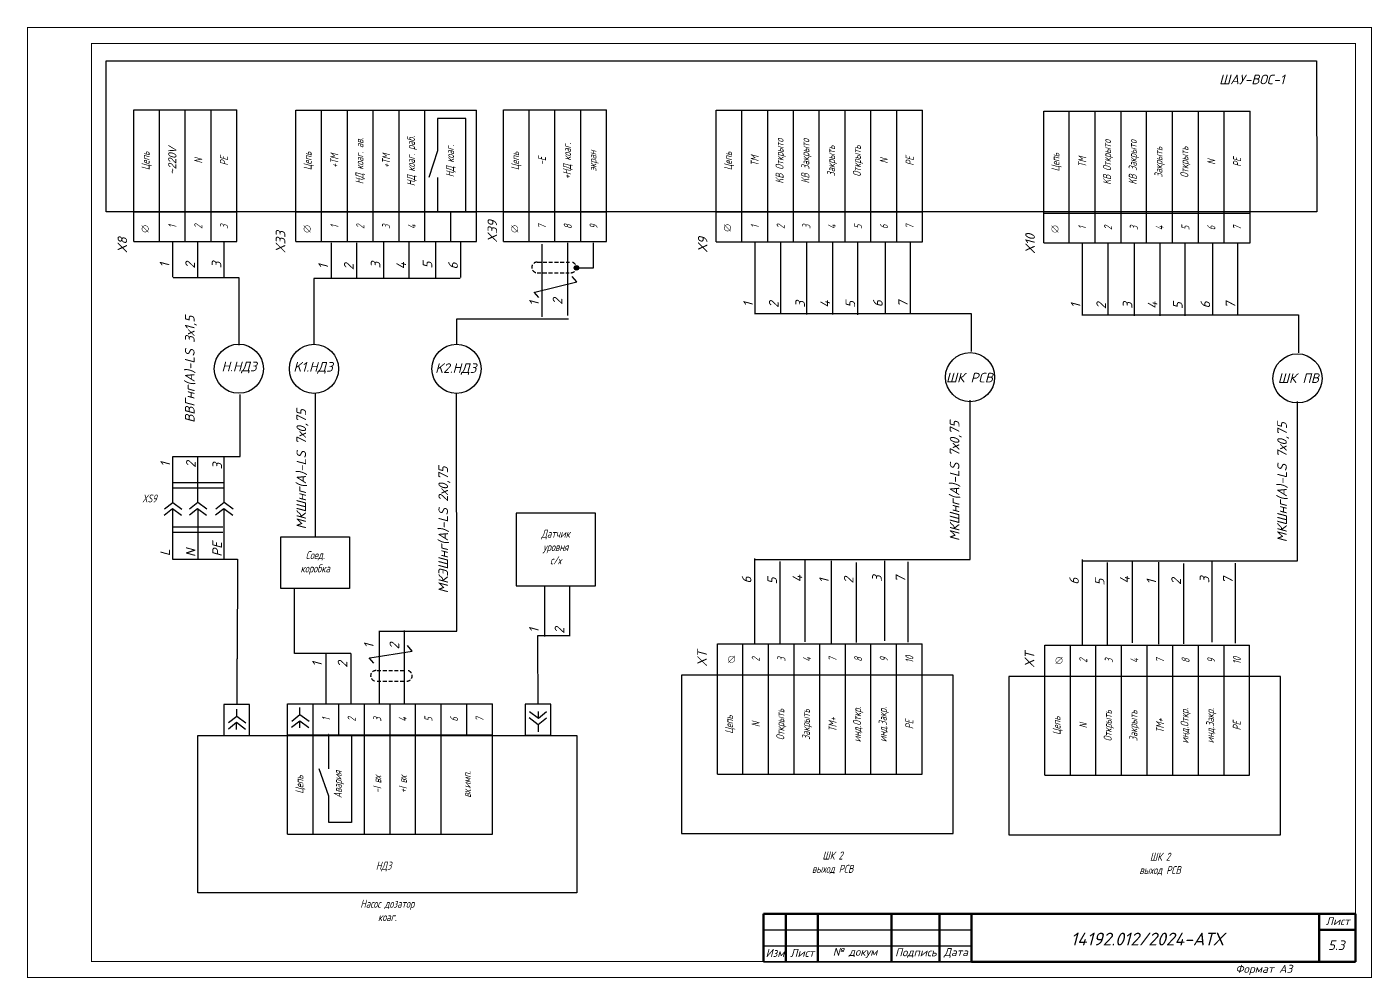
# Model space of a CAD drawing. Header units: millimetres. Extents: x 1510 to 10524, y 7125 to 13164.
# Drawn here: x 4318.6 to 4738.9, y 9589.6 to 9886.9 of the extents above; entities that cross this region are included whole.
import ezdxf
from ezdxf.enums import TextEntityAlignment as Align

# ---------------------------------------------------------------- set-up
doc = ezdxf.new("R2010")
doc.units = ezdxf.units.MM
doc.header["$LTSCALE"] = 4
doc.set_wipeout_variables(frame=1)
for name, pattern in [('ACAD_ISO02W100', [15, 12, -3]), ('DASHED', [0.75, 0.5, -0.25]), ('SolidLine', [0])]:
    doc.linetypes.add(name, pattern=pattern)
for name, color, linetype in [('G', 5, 'Continuous'), ('SYMS', 7, 'Continuous'), ('Вспомогательная', 1, 'Continuous'), ('Текст', 2, 'Continuous')]:
    doc.layers.add(name, color=color, linetype=linetype)
doc.layers.add('SHTAMP', color=7, linetype='SolidLine', lineweight=25)
doc.layers.add('Основеая', color=5, linetype='Continuous', lineweight=60)
doc.styles.add('ISOCPEUR', font='isocpeui.ttf')
doc.styles.add('Simplex00.10.00', font='simplex.shx')
doc.styles.add('Simplex25.085.15', font='', dxfattribs={"width": 0.85, "oblique": 15, "height": 2.5})
doc.styles.add('ГОСТ', font='isocpeur.ttf', dxfattribs={"oblique": 15})
doc.styles.get('Simplex25.085.15').set_extended_font_data('GOST type A')

# ---------------------------------------------------------------- blocks, each defined once
blk = doc.blocks.new('Формат А3')
at = {"color": 0, "linetype": 'Continuous', "const_width": 0.3}
for points in [[(-420, 297), (0, 297), (0, 0), (-420, 0)], [(-400, 5), (-400, 292), (-5, 292), (-5, 5)]]:
    blk.add_lwpolyline(points, close=True, dxfattribs=at)
at = {"color": 0, "linetype": 'Continuous', "style": 'Simplex00.10.00', "oblique": 15}
blk.add_text('Формат А3', height=2.5, dxfattribs=at).set_placement((-33.67, 2.75), align=Align.MIDDLE_CENTER)
blk = doc.blocks.new('*T247')
at = {"color": 0, "linetype": 'ByBlock', "lineweight": -2, "transparency": 16777216}
for p, q in [((0, 0), (0, 41.14)), ((0, 41.14), (32.16, 41.14)), ((8, 0), (8, 41.14)), ((16.08, 0), (16.08, 41.14)), ((24.16, 0), (24.16, 41.14)), ((32.16, 0), (32.16, 41.14)), ((0, 9.29), (32.16, 9.29))]:
    blk.add_line(p, q, dxfattribs=at)
at = {"color": 0, "lineweight": -2, "transparency": 16777216}
blk.add_line((0, 0), (32.16, 0), dxfattribs=at)
at = {"color": 0, "linetype": 'Continuous', "lineweight": -2, "transparency": 16777216, "char_height": 2.5, "attachment_point": 5, "rotation": 90, "style": 'Simplex25.085.15'}
for s, insert, width in [('{\\fArial|b0|i0|c0|p34;~220V}', (12.04, 25.21), 28.8496), ('Цепь', (4, 25.21), 28.8496), ('N', (20.12, 25.21), 28.8496), ('РЕ', (28.16, 25.21), 28.8496), ('1', (12.04, 4.64), 6.286), ('2', (20.12, 4.64), 6.286), ('3', (28.16, 4.64), 6.286)]:
    blk.add_mtext(s, dxfattribs=dict(at, insert=insert, width=width))
blk = doc.blocks.new('Клеммное соединение')
at = {"linetype": 'Continuous'}
blk.add_wipeout([(0, -1), (-0.44, -0.9), (-0.6, -0.8), (-0.71, -0.7), (-0.8, -0.6), (-0.87, -0.5), (-0.92, -0.4), (-0.95, -0.3), (-0.98, -0.2), (-0.99, -0.1), (-0.99, 0), (-0.99, 0.1), (-0.98, 0.2), (-0.95, 0.3), (-0.92, 0.4), (-0.87, 0.5), (-0.8, 0.6), (-0.71, 0.7), (-0.6, 0.8), (-0.44, 0.9), (0, 1), (0.44, 0.9), (0.6, 0.8), (0.71, 0.7), (0.8, 0.6), (0.87, 0.5), (0.92, 0.4), (0.95, 0.3), (0.98, 0.2), (0.99, 0.1), (1, 0), (0.99, -0.1), (0.98, -0.2), (0.95, -0.3), (0.92, -0.4), (0.87, -0.5), (0.8, -0.6), (0.71, -0.7), (0.6, -0.8), (0.44, -0.9)], dxfattribs=at)
at = {"color": 0, "linetype": 'Continuous', "lineweight": -2, "const_width": 0.15}
blk.add_lwpolyline([(-1.06, -1.06), (1.06, 1.06)], dxfattribs=at)
blk.add_lwpolyline([(-1, 0, 1), (1, 0, 1)], format="xyb", close=True, dxfattribs=at)
blk = doc.blocks.new('*T248')
at = {"color": 0, "linetype": 'ByBlock', "lineweight": -2, "transparency": 16777216}
for p, q in [((0, 0), (0, 40.67)), ((0, 40.67), (64, 40.67)), ((8, 0), (8, 40.67)), ((16, 31), (16, 40.67)), ((24, 0), (24, 40.67)), ((32, 0), (32, 40.67)), ((40, 0), (40, 40.67)), ((48, 0), (48, 40.67)), ((56, 31), (56, 40.67)), ((64, 0), (64, 40.67)), ((0, 31), (64, 31)), ((8, 0), (64, 0))]:
    blk.add_line(p, q, dxfattribs=at)
at = {"color": 0, "lineweight": -2, "transparency": 16777216}
blk.add_line((0, 0), (8, 0), dxfattribs=at)
at = {"color": 0, "linetype": 'Continuous', "lineweight": -2, "transparency": 16777216, "char_height": 2.5, "attachment_point": 5, "rotation": 90, "style": 'Simplex25.085.15'}
for s, insert, width in [('1', (12, 35.83), 6.6745), ('2', (20, 35.83), 6.6745), ('3', (28, 35.83), 6.6745), ('4', (36, 35.83), 6.6745), ('5', (44, 35.83), 6.6745), ('6', (52, 35.83), 6.6745), ('7', (60, 35.83), 6.6745), ('Цепь', (4, 15.5), 27.9958), ('Авария', (16, 15.5), 27.9958), ('-I вх', (28, 15.5), 27.9958), ('+I вх', (36, 15.5), 27.9958), ('вх.имп.', (56, 15.5), 27.9958)]:
    blk.add_mtext(s, dxfattribs=dict(at, insert=insert, width=width))
blk = doc.blocks.new('*T249')
at = {"color": 0, "linetype": 'ByBlock', "lineweight": -2, "transparency": 16777216}
for p, q in [((0, 0), (0, 41.14)), ((0, 41.14), (56.48, 41.14)), ((8, 0), (8, 41.14)), ((16.08, 0), (16.08, 41.14)), ((24.16, 0), (24.16, 41.14)), ((32.24, 0), (32.24, 41.14)), ((40.32, 0), (40.32, 41.14)), ((56.48, 0), (56.48, 41.14)), ((0, 9.29), (56.48, 9.29)), ((48.4, 0), (48.4, 9.29))]:
    blk.add_line(p, q, dxfattribs=at)
at = {"color": 0, "lineweight": -2, "transparency": 16777216}
blk.add_line((0, 0), (56.48, 0), dxfattribs=at)
at = {"color": 0, "linetype": 'Continuous', "lineweight": -2, "transparency": 16777216, "char_height": 2.5, "attachment_point": 5, "rotation": 90, "style": 'Simplex25.085.15'}
for s, insert, width in [('НД коаг. ав.', (20.12, 25.21), 28.8496), ('НД коаг. раб.', (36.28, 25.21), 28.8496), ('НД коаг.', (48.4, 25.21), 28.8496), ('Цепь', (4, 25.21), 28.8496), ('+ТМ', (12.04, 25.21), 28.8496), ('+ТМ', (28.2, 25.21), 28.8496), ('1', (12.04, 4.64), 6.286), ('2', (20.12, 4.64), 6.286), ('3', (28.2, 4.64), 6.286), ('4', (36.28, 4.64), 6.286)]:
    blk.add_mtext(s, dxfattribs=dict(at, insert=insert, width=width))
blk = doc.blocks.new('*T255')
at = {"color": 0, "linetype": 'ByBlock', "lineweight": -2, "transparency": 16777216}
for p, q in [((0, 0), (0, 41.14)), ((0, 41.14), (32.16, 41.14)), ((8, 0), (8, 41.14)), ((16.08, 0), (16.08, 41.14)), ((24.16, 0), (24.16, 41.14)), ((32.16, 0), (32.16, 41.14)), ((0, 9.29), (32.16, 9.29))]:
    blk.add_line(p, q, dxfattribs=at)
at = {"color": 0, "lineweight": -2, "transparency": 16777216}
blk.add_line((0, 0), (32.16, 0), dxfattribs=at)
at = {"color": 0, "linetype": 'Continuous', "lineweight": -2, "transparency": 16777216, "char_height": 2.5, "attachment_point": 5, "rotation": 90, "style": 'Simplex25.085.15'}
for s, insert, width in [('+НД коаг.', (20.12, 25.21), 28.8496), ('Цепь', (4, 25.21), 28.8496), ('-E', (12.04, 25.21), 28.8496), ('экран', (28.16, 25.21), 28.8496), ('7', (12.04, 4.64), 6.286), ('8', (20.12, 4.64), 6.286), ('9', (28.16, 4.64), 6.286)]:
    blk.add_mtext(s, dxfattribs=dict(at, insert=insert, width=width))
blk = doc.blocks.new('WDDOT')
for radius in [0.72, 0.449, 0.223]:
    blk.add_circle((0, 0), radius)
blk = doc.blocks.new('*T256')
at = {"color": 0, "linetype": 'ByBlock', "lineweight": -2, "transparency": 16777216}
for p, q in [((0, 0), (0, 41.14)), ((0, 41.14), (64.48, 41.14)), ((8, 0), (8, 41.14)), ((16.08, 0), (16.08, 41.14)), ((24.16, 0), (24.16, 41.14)), ((32.16, 0), (32.16, 41.14)), ((40.24, 0), (40.24, 41.14)), ((48.32, 0), (48.32, 41.14)), ((56.4, 0), (56.4, 41.14)), ((64.48, 0), (64.48, 41.14)), ((0, 9.29), (64.48, 9.29))]:
    blk.add_line(p, q, dxfattribs=at)
at = {"color": 0, "lineweight": -2, "transparency": 16777216}
blk.add_line((0, 0), (64.48, 0), dxfattribs=at)
at = {"color": 0, "linetype": 'Continuous', "lineweight": -2, "transparency": 16777216, "char_height": 2.5, "attachment_point": 5, "rotation": 90, "style": 'Simplex25.085.15'}
for s, insert, width in [('KB Открытo', (20.12, 25.21), 28.8496), ('KB Закрытo', (28.16, 25.21), 28.8496), ('Закрыть', (36.2, 25.21), 28.8496), ('Открыть', (44.28, 25.21), 28.8496), ('Цепь', (4, 25.21), 28.8496), ('TM', (12.04, 25.21), 28.8496), ('N', (52.36, 25.21), 28.8496), ('PE', (60.44, 25.21), 28.8496), ('1', (12.04, 4.64), 6.286), ('2', (20.12, 4.64), 6.286), ('3', (28.16, 4.64), 6.286), ('4', (36.2, 4.64), 6.286), ('5', (44.28, 4.64), 6.286), ('6', (52.36, 4.64), 6.286), ('7', (60.44, 4.64), 6.286)]:
    blk.add_mtext(s, dxfattribs=dict(at, insert=insert, width=width))
blk = doc.blocks.new('*T253')
at = {"color": 0, "linetype": 'ByBlock', "lineweight": -2, "transparency": 16777216}
for p, q in [((0, 0), (0, 40.67)), ((0, 40.67), (64, 40.67)), ((8, 0), (8, 40.67)), ((16, 0), (16, 40.67)), ((24, 0), (24, 40.67)), ((32, 0), (32, 40.67)), ((40, 0), (40, 40.67)), ((48, 0), (48, 40.67)), ((56, 0), (56, 40.67)), ((64, 0), (64, 40.67)), ((0, 31), (64, 31)), ((8, 0), (64, 0))]:
    blk.add_line(p, q, dxfattribs=at)
at = {"color": 0, "lineweight": -2, "transparency": 16777216}
blk.add_line((0, 0), (8, 0), dxfattribs=at)
at = {"color": 0, "linetype": 'Continuous', "lineweight": -2, "transparency": 16777216, "char_height": 2.5, "attachment_point": 5, "rotation": 90, "style": 'Simplex25.085.15'}
for s, insert, width in [('2', (12, 35.83), 6.6745), ('3', (20, 35.83), 6.6745), ('4', (28, 35.83), 6.6745), ('7', (36, 35.83), 6.6745), ('8', (44, 35.83), 6.6745), ('9', (52, 35.83), 6.6745), ('10', (60, 35.83), 6.6745), ('Цепь', (4, 15.5), 27.9958), ('Открыть', (20, 15.5), 27.9958), ('Закрыть', (28, 15.5), 27.9958), ('ТМ+', (36, 15.5), 27.9958), ('инд.Откр.', (44, 15.5), 27.9958), ('инд.Закр.', (52, 15.5), 27.9958), ('PE', (60, 15.5), 27.9958), ('N', (12, 15.5), 27.9958)]:
    blk.add_mtext(s, dxfattribs=dict(at, insert=insert, width=width))
blk = doc.blocks.new('*T409')
at = {"color": 0, "linetype": 'ByBlock', "lineweight": -2, "transparency": 16777216}
for p, q in [((0, 0), (0, 41.14)), ((0, 41.14), (64.48, 41.14)), ((8, 0), (8, 41.14)), ((16.08, 0), (16.08, 41.14)), ((24.16, 0), (24.16, 41.14)), ((32.16, 0), (32.16, 41.14)), ((40.24, 0), (40.24, 41.14)), ((48.32, 0), (48.32, 41.14)), ((56.4, 0), (56.4, 41.14)), ((64.48, 0), (64.48, 41.14)), ((0, 9.29), (64.48, 9.29))]:
    blk.add_line(p, q, dxfattribs=at)
at = {"color": 0, "lineweight": -2, "transparency": 16777216}
blk.add_line((0, 0), (64.48, 0), dxfattribs=at)
at = {"color": 0, "linetype": 'Continuous', "lineweight": -2, "transparency": 16777216, "char_height": 2.5, "attachment_point": 5, "rotation": 90, "style": 'Simplex25.085.15'}
for s, insert, width in [('KB Открытo', (20.12, 25.21), 28.8496), ('KB Закрытo', (28.16, 25.21), 28.8496), ('Закрыть', (36.2, 25.21), 28.8496), ('Открыть', (44.28, 25.21), 28.8496), ('Цепь', (4, 25.21), 28.8496), ('TM', (12.04, 25.21), 28.8496), ('N', (52.36, 25.21), 28.8496), ('PE', (60.44, 25.21), 28.8496), ('1', (12.04, 4.64), 6.286), ('2', (20.12, 4.64), 6.286), ('3', (28.16, 4.64), 6.286), ('4', (36.2, 4.64), 6.286), ('5', (44.28, 4.64), 6.286), ('6', (52.36, 4.64), 6.286), ('7', (60.44, 4.64), 6.286)]:
    blk.add_mtext(s, dxfattribs=dict(at, insert=insert, width=width))
blk = doc.blocks.new('*T410')
at = {"color": 0, "linetype": 'ByBlock', "lineweight": -2, "transparency": 16777216}
for p, q in [((0, 0), (0, 40.67)), ((0, 40.67), (64, 40.67)), ((8, 0), (8, 40.67)), ((16, 0), (16, 40.67)), ((24, 0), (24, 40.67)), ((32, 0), (32, 40.67)), ((40, 0), (40, 40.67)), ((48, 0), (48, 40.67)), ((56, 0), (56, 40.67)), ((64, 0), (64, 40.67)), ((0, 31), (64, 31)), ((8, 0), (64, 0))]:
    blk.add_line(p, q, dxfattribs=at)
at = {"color": 0, "lineweight": -2, "transparency": 16777216}
blk.add_line((0, 0), (8, 0), dxfattribs=at)
at = {"color": 0, "linetype": 'Continuous', "lineweight": -2, "transparency": 16777216, "char_height": 2.5, "attachment_point": 5, "rotation": 90, "style": 'Simplex25.085.15'}
for s, insert, width in [('2', (12, 35.83), 6.6745), ('3', (20, 35.83), 6.6745), ('4', (28, 35.83), 6.6745), ('7', (36, 35.83), 6.6745), ('8', (44, 35.83), 6.6745), ('9', (52, 35.83), 6.6745), ('10', (60, 35.83), 6.6745), ('Цепь', (4, 15.5), 27.9958), ('Открыть', (20, 15.5), 27.9958), ('Закрыть', (28, 15.5), 27.9958), ('ТМ+', (36, 15.5), 27.9958), ('инд.Откр.', (44, 15.5), 27.9958), ('инд.Закр.', (52, 15.5), 27.9958), ('PE', (60, 15.5), 27.9958), ('N', (12, 15.5), 27.9958)]:
    blk.add_mtext(s, dxfattribs=dict(at, insert=insert, width=width))

msp = doc.modelspace()

# ---------------------------------------------------------------- linework, layer by layer
at = {"linetype": 'Continuous', "ltscale": 0.6}
for p, q in [((4455.78, 9858.28), (4446.94, 9858.28)), ((4446.94, 9858.28), (4446.94, 9848.11)), ((4455.78, 9829.34), (4455.78, 9858.28)), ((4446.94, 9848.11), (4444.15, 9839.84)), ((4446.94, 9839.84), (4446.94, 9829.23)), ((4364.15, 9738.33), (4364.15, 9752.56)), ((4372, 9738.37), (4372, 9752.64)), ((4380.2, 9738.37), (4380.2, 9752.56)), ((4379.96, 9742.69), (4364.28, 9742.69)), ((4379.97, 9744.37), (4364.3, 9744.37)), ((4361.53, 9734.31), (4364.08, 9736.33)), ((4361.6, 9736.26), (4364.15, 9738.28)), ((4364.08, 9736.33), (4366.93, 9734.24)), ((4364.15, 9738.28), (4367, 9736.18)), ((4369.37, 9734.35), (4371.92, 9736.37)), ((4369.45, 9736.3), (4372, 9738.32)), ((4371.92, 9736.37), (4374.77, 9734.27)), ((4372, 9738.32), (4374.85, 9736.22)), ((4377.58, 9734.35), (4380.13, 9736.37)), ((4377.65, 9736.3), (4380.2, 9738.32)), ((4380.13, 9736.37), (4382.98, 9734.27)), ((4380.2, 9738.32), (4383.05, 9736.22)), ((4379.83, 9730.53), (4364.16, 9730.53)), ((4379.82, 9728.85), (4364.15, 9728.85)), ((4381.62, 9669.47), (4384.17, 9671.49)), ((4384.17, 9671.53), (4384.17, 9673.68)), ((4384.17, 9671.49), (4387.02, 9669.39)), ((4401.35, 9669.95), (4403.9, 9671.98)), ((4403.9, 9672.02), (4403.9, 9674.17)), ((4403.9, 9671.98), (4406.75, 9669.88)), ((4478.44, 9670.75), (4475.59, 9672.85)), ((4478.4, 9672.97), (4478.4, 9670.82)), ((4480.99, 9672.77), (4478.44, 9670.75)), ((4381.55, 9667.52), (4384.1, 9669.54)), ((4384.1, 9669.54), (4386.95, 9667.44)), ((4384.14, 9667.32), (4384.14, 9669.46)), ((4401.28, 9668.01), (4403.83, 9670.03)), ((4403.83, 9670.03), (4406.68, 9667.93)), ((4403.87, 9667.81), (4403.87, 9669.95)), ((4478.36, 9668.8), (4475.51, 9670.9)), ((4480.91, 9670.82), (4478.36, 9668.8)), ((4478.36, 9668.75), (4478.36, 9666.61))]:
    msp.add_line(p, q, dxfattribs=at)
at = {"linetype": 'DASHED', "ltscale": 0.6}
for p, q in [((4478.02, 9810.07), (4488.08, 9810.07)), ((4478.07, 9813.36), (4488.14, 9813.36)), ((4428.04, 9685.71), (4436.74, 9685.71)), ((4428.04, 9682.4), (4436.87, 9682.4))]:
    msp.add_line(p, q, dxfattribs=at)
at = {"linetype": 'ACAD_ISO02W100'}
msp.add_line((4490.26, 9811.57), (4495.55, 9811.57), dxfattribs=at)
at = {"ltscale": 0.6}
for p, q in [((4477.27, 9804.02), (4490.44, 9807.2)), ((4490.42, 9807.2), (4488.96, 9808.92)), ((4478.6, 9802.29), (4477.14, 9804.02)), ((4439, 9691.78), (4437.54, 9693.5)), ((4427.04, 9688.01), (4425.58, 9689.73)), ((4425.71, 9689.73), (4439.03, 9691.79))]:
    msp.add_line(p, q, dxfattribs=at)
at = {"ltscale": 1.2}
for p, q in [((4478.18, 9694.2), (4478.22, 9675.2)), ((4412.96, 9665.73), (4412.86, 9665.73)), ((4412.96, 9654.96), (4412.96, 9665.73)), ((4420.05, 9665.53), (4420.05, 9638.23)), ((4412.96, 9646.44), (4409.88, 9654.96)), ((4412.96, 9638.23), (4412.96, 9646.44)), ((4420.05, 9638.23), (4412.96, 9638.23))]:
    msp.add_line(p, q, dxfattribs=at)
at = {"linetype": 'Continuous', "ltscale": 0.6}
msp.add_lwpolyline([(4471.45, 9712.21), (4496.29, 9712.21), (4496.29, 9734.86), (4471.45, 9734.86)], close=True, dxfattribs=at)
at = {"linetype": 'Continuous', "ltscale": 0.2}
for points in [[(4523.12, 9634.78), (4607.97, 9634.78), (4607.97, 9684.27), (4523.12, 9684.27)], [(4625.43, 9634.41), (4710.28, 9634.41), (4710.28, 9683.9), (4625.43, 9683.9)]]:
    msp.add_lwpolyline(points, close=True, dxfattribs=at)
at = {"ltscale": 1.2}
for points in [[(4380.13, 9665.38), (4388.14, 9665.38), (4388.14, 9675.12), (4380.13, 9675.12)], [(4474.28, 9665.51), (4482.29, 9665.51), (4482.29, 9675.25), (4474.28, 9675.25)], [(4372.03, 9665.43), (4490.46, 9665.43), (4490.46, 9616.24), (4372.03, 9616.24)]]:
    msp.add_lwpolyline(points, close=True, dxfattribs=at)
at = {"linetype": 'DASHED', "ltscale": 0.6}
for centre, start, end in [((4478, 9811.72), 87.3959, 270), ((4488.63, 9811.7), 267.3959, 90), ((4427.65, 9684.08), 87.3959, 270), ((4437.36, 9684.07), 267.3959, 90)]:
    msp.add_arc(centre, 1.64, start, end, dxfattribs=at)
at = {"layer": 'G', "color": 3, "ltscale": 0.2}
for p, q in [((4402.24, 9691.07), (4402.24, 9711.37)), ((4419.86, 9691.07), (4402.24, 9691.07))]:
    msp.add_line(p, q, dxfattribs=at)
msp.add_lwpolyline([(4397.96, 9727.56), (4419.42, 9727.56), (4419.42, 9711.37), (4397.96, 9711.37)], close=True, dxfattribs=at)
at = {"layer": 'SYMS', "linetype": 'Continuous', "ltscale": 0.2}
for p, q in [((4364.1, 9819.8), (4364.1, 9808.64)), ((4371.96, 9819.8), (4371.96, 9808.8)), ((4380.14, 9819.8), (4380.14, 9808.73)), ((4413.68, 9819.35), (4413.68, 9808.19)), ((4421.54, 9819.35), (4421.54, 9808.36)), ((4430.06, 9819.56), (4430.06, 9808.41)), ((4437.91, 9819.56), (4437.91, 9808.57)), ((4446.26, 9819.54), (4446.26, 9808.38)), ((4454.12, 9819.54), (4454.12, 9808.55)), ((4479.52, 9819), (4479.52, 9796.31)), ((4487.51, 9819.35), (4487.51, 9796.67)), ((4495.56, 9819.36), (4495.56, 9811.52)), ((4546.05, 9819.78), (4546.05, 9797.1)), ((4554.04, 9819.77), (4554.04, 9797.08)), ((4562.23, 9819.69), (4562.23, 9797.01)), ((4570.26, 9819.69), (4570.26, 9797.01)), ((4578.11, 9819.63), (4578.11, 9796.95)), ((4586.73, 9819.85), (4586.73, 9797.16)), ((4594.58, 9819.79), (4594.58, 9797.11)), ((4648.36, 9819.41), (4648.36, 9796.73)), ((4656.35, 9819.4), (4656.35, 9796.71)), ((4664.54, 9819.32), (4664.54, 9796.63)), ((4672.57, 9819.32), (4672.57, 9796.63)), ((4680.42, 9819.26), (4680.42, 9796.58)), ((4689.04, 9819.48), (4689.04, 9796.79)), ((4696.89, 9819.42), (4696.89, 9796.73)), ((4364.13, 9736.2), (4364.13, 9720.49)), ((4371.99, 9736.13), (4371.99, 9720.66)), ((4380.18, 9736.16), (4380.18, 9720.58)), ((4545.97, 9720.79), (4545.97, 9694.05)), ((4553.83, 9719.83), (4553.83, 9694.22)), ((4561.65, 9720.31), (4561.65, 9694.7)), ((4569.87, 9719.99), (4569.87, 9694.29)), ((4577.72, 9719.5), (4577.72, 9694.46)), ((4586.57, 9720.02), (4586.57, 9694.98)), ((4593.83, 9719.67), (4593.83, 9694.62)), ((4648.28, 9720.42), (4648.28, 9693.68)), ((4656.14, 9719.45), (4656.14, 9693.85)), ((4663.96, 9719.93), (4663.96, 9694.33)), ((4672.17, 9719.61), (4672.17, 9693.92)), ((4680.03, 9719.13), (4680.03, 9694.09)), ((4688.87, 9719.65), (4688.87, 9694.6)), ((4696.14, 9719.29), (4696.14, 9694.24)), ((4480.3, 9711.99), (4480.3, 9696.32)), ((4488.16, 9712.09), (4488.16, 9696.48)), ((4428.7, 9698.11), (4428.7, 9675.42)), ((4436.44, 9698.19), (4436.44, 9675.51)), ((4412.01, 9690.98), (4412.01, 9675.3)), ((4419.86, 9691.07), (4419.86, 9675.47))]:
    msp.add_line(p, q, dxfattribs=at)
msp.add_lwpolyline([(4343.42, 9829.08), (4343.42, 9876.25), (4721.58, 9876.25), (4721.64, 9829.08)], close=True, dxfattribs=at)
at = {"layer": 'SYMS', "linetype": 'Continuous', "lineweight": 30, "ltscale": 0.2}
for points in [[(4364.3, 9808.54), (4384.84, 9808.54), (4384.84, 9787.44)], [(4454.01, 9808.24), (4408.3, 9808.24), (4408.3, 9787.7)], [(4546.28, 9797.28), (4613.62, 9797.28), (4613.62, 9785.39)], [(4487.83, 9795.59), (4452.83, 9795.59), (4452.83, 9787.7)], [(4648.59, 9796.9), (4715.93, 9796.9), (4715.93, 9785.02)], [(4408.76, 9727.56), (4408.76, 9727.56), (4408.76, 9772.35)], [(4428.86, 9697.99), (4452.91, 9697.99), (4452.84, 9772.34)], [(4364.14, 9752.59), (4385.23, 9752.59), (4385.23, 9771.97)], [(4546.1, 9720.39), (4613.32, 9720.39), (4613.32, 9770.23)], [(4648.41, 9720.02), (4715.63, 9720.02), (4715.63, 9769.85)], [(4364.11, 9720.58), (4384.36, 9720.58), (4384.26, 9689.43)], [(4488.03, 9696.54), (4478.18, 9696.54), (4478.18, 9694.2)], [(4384.26, 9675.18), (4384.26, 9675.18), (4384.26, 9689.43)]]:
    msp.add_lwpolyline(points, dxfattribs=at)
at = {"layer": 'SYMS', "linetype": 'Continuous', "ltscale": 0.2}
for centre in [(4384.84, 9780.05), (4408.3, 9780.02), (4613.29, 9777.4), (4715.59, 9777.03)]:
    msp.add_circle(centre, 7.68, dxfattribs=at)
at = {"layer": 'SYMS', "color": 7, "linetype": 'Continuous', "ltscale": 0.2}
msp.add_circle((4452.83, 9780.02), 7.68, dxfattribs=at)
at = {"layer": 'Вспомогательная', "color": 7}
for p, q in [((4548.76, 9604.73), (4613.76, 9604.73)), ((4548.76, 9599.73), (4613.76, 9599.73)), ((4548.76, 9594.73), (4613.76, 9594.73))]:
    msp.add_line(p, q, dxfattribs=at)
at = {"layer": 'Основеая', "color": 7}
for p, q in [((4548.76, 9609.73), (4548.76, 9594.73)), ((4733.76, 9609.73), (4548.76, 9609.73)), ((4555.76, 9609.73), (4555.76, 9594.73)), ((4565.76, 9609.73), (4565.76, 9594.73)), ((4588.76, 9609.73), (4588.76, 9594.73)), ((4603.76, 9609.73), (4603.76, 9594.73)), ((4613.76, 9609.73), (4613.76, 9594.73)), ((4722.32, 9609.73), (4722.32, 9594.73)), ((4733.76, 9609.73), (4733.76, 9594.73)), ((4722.32, 9604.73), (4733.76, 9604.73)), ((4733.76, 9594.73), (4613.76, 9594.73))]:
    msp.add_line(p, q, dxfattribs=at)

# ---------------------------------------------------------------- block references
for name, p in [('Формат А3', (4738.76, 9589.74)), ('*T247', (4352.02, 9819.8)), ('*T249', (4402.65, 9819.77)), ('*T255', (4467.49, 9819.78)), ('*T256', (4533.99, 9819.76)), ('*T409', (4636.3, 9819.39)), ('*T253', (4534.33, 9653.35)), ('*T410', (4636.64, 9652.97)), ('*T248', (4400.07, 9634.61))]:
    msp.add_blockref(name, p)
at = {"layer": 'SYMS', "ltscale": 0.2}
msp.add_blockref('WDDOT', (4490.32, 9811.58), dxfattribs=at)

# ---------------------------------------------------------------- texts
at = {"style": 'Simplex25.085.15', "oblique": 15, "width": 0.85}
msp.add_text('XS9', height=2.5, dxfattribs=at).set_placement((4354.62, 9738.25))
at = {"layer": 'SHTAMP', "color": 0, "style": 'ISOCPEUR'}
msp.add_text('14192.012/2024-АТХ', height=4, dxfattribs=at).set_placement((4668.59, 9599.8), align=Align.CENTER)
at = {"layer": 'SYMS', "linetype": 'Continuous', "ltscale": 0.2, "style": 'ГОСТ', "oblique": 15}
for s, p in [('ШАУ-ВОС-1', (4691.12, 9868.97)), ('Н.НД3', (4379.42, 9779.25)), ('K1.НД3', (4401.89, 9779.14)), ('K2.НД3', (4446.19, 9778.75)), ('ШК РСВ', (4605.76, 9775.77)), ('ШК ПВ', (4709.46, 9775.61))]:
    msp.add_text(s, height=3, dxfattribs=at).set_placement(p)
for s, p in [('X39', (4465.53, 9819.44)), ('X33', (4399.35, 9816.17)), ('X10', (4633.55, 9815.93)), ('X8', (4349.94, 9816.17)), ('X9', (4531.25, 9816.3)), ('5', (4445.26, 9811.36)), ('1', (4363.1, 9811.62)), ('2', (4371.1, 9811.34)), ('3', (4379.35, 9811.44)), ('1', (4412.68, 9811.17)), ('2', (4420.68, 9810.89)), ('3', (4429.06, 9811.39)), ('4', (4437.05, 9811.1)), ('6', (4453.26, 9811.08)), ('1', (4478.58, 9799.67)), ('2', (4485.9, 9800.04)), ('2', (4553.45, 9799.05)), ('3', (4561.71, 9799.15)), ('4', (4569.52, 9799.12)), ('5', (4577.38, 9799.06)), ('6', (4585.99, 9799.28)), ('7', (4593.85, 9799.22)), ('5', (4679.69, 9798.69)), ('7', (4696.16, 9798.85)), ('1', (4545.45, 9799.34)), ('1', (4647.76, 9798.96)), ('2', (4655.76, 9798.68)), ('3', (4664.01, 9798.78)), ('4', (4671.83, 9798.75)), ('6', (4688.3, 9798.9)), ('ВВГнг(А)-LS 3х1,5', (4370.99, 9763.17)), ('МКШнг(А)-LS 7х0,75', (4405.84, 9729.86)), ('МКШнг(А)-LS 7х0,75', (4609.96, 9726.2)), ('МКШнг(А)-LS 7х0,75', (4712.27, 9725.82)), ('1', (4363.34, 9749.34)), ('2', (4371.34, 9749.06)), ('3', (4379.59, 9748.57)), ('МКЭШнг(А)-LS 2х0,75', (4450.19, 9709.87)), ('PE', (4379.53, 9721.31)), ('L', (4363.27, 9721.5)), ('N', (4371.27, 9721.21)), ('6', (4544.98, 9712.92)), ('5', (4552.97, 9712.64)), ('4', (4560.85, 9713.3)), ('1', (4569.15, 9712.97)), ('2', (4576.86, 9712.88)), ('3', (4585.71, 9713.39)), ('7', (4593.04, 9713.21)), ('6', (4647.28, 9712.55)), ('5', (4655.28, 9712.26)), ('4', (4663.16, 9712.92)), ('1', (4671.45, 9712.6)), ('2', (4679.17, 9712.5)), ('3', (4688.02, 9713.02)), ('7', (4695.35, 9712.84)), ('1', (4478.51, 9697.48)), ('2', (4486.51, 9697.2)), ('1', (4426.93, 9692.62)), ('2', (4434.92, 9692.33)), ('XT', (4531.06, 9686.93)), ('XT', (4633.37, 9686.55)), ('1', (4410.73, 9686.89)), ('2', (4418.73, 9686.61))]:
    msp.add_text(s, height=3, rotation=90, dxfattribs=at).set_placement(p)
at = {"layer": 'SYMS', "color": 7, "linetype": 'Continuous', "ltscale": 0.2, "style": 'ГОСТ', "oblique": 15}
msp.add_text('5.3', height=3, dxfattribs=at).set_placement((4725.14, 9598.37))
at = {"layer": 'SYMS', "linetype": 'Continuous', "char_height": 2.5, "attachment_point": 2}
for s, insert, width in [('{\\Fsimplex|c204;\\Q15;\\W0.75;\\C0;Датчик уровня\\Pс\\Fsimplex|c0;/\\Fsimplex|c204;х}', (4483.81, 9729.73), 14.7496), ('{\\Fsimplex|c204;\\Q15;\\W0.75;\\C0;Соед. коробка}', (4408.69, 9723.05), 14.7496), ('{\\Fsimplex|c204;\\Q15;\\W0.75;\\C0;ШК 2 \\Fsimplex|c0;\\P\\Fsimplex|c204;выход РСВ}', (4570.34, 9629.16), 16.2192), ('{\\Fsimplex|c204;\\Q15;\\W0.75;\\C0;НД3}', (4430.07, 9625.98), 33.5355), ('{\\Fsimplex|c204;\\Q15;\\W0.75;\\C0;ШК 2 \\Fsimplex|c0;\\P\\Fsimplex|c204;выход РСВ}', (4672.65, 9628.78), 16.2192), ('{\\Fsimplex|c204;\\Q15;\\W0.75;\\C0;Насос дозатор\\Fsimplex|c0;\\P\\Fsimplex|c204;коаг.}', (4431.21, 9614.09), 33.5355)]:
    msp.add_mtext(s, dxfattribs=dict(at, insert=insert, width=width))
at = {"layer": 'Текст', "color": 7, "char_height": 2.5, "style": 'ГОСТ'}
for s, insert, width, attachment_point in [('{\\fISOCPEUR|b0|i0|c204|p34;Лист}', (4731.93, 9607.39), 11.4585, 6), ('{\\fISOCPEUR|b0|i0|c204|p34;Изм}', (4552.36, 9597.46), 7, 5), ('{\\fISOCPEUR|b0|i0|c204|p34;Лист}', (4560.86, 9597.46), 10, 5), ('{\\fISOCPEUR|b0|i0|c204|p34;№ докум}', (4577.36, 9597.46), 23, 5), ('{\\fISOCPEUR|b0|i0|c204|p34;Подпись}', (4596.36, 9597.46), 15, 5), ('{\\fISOCPEUR|b0|i0|c204|p34;Дата}', (4608.86, 9597.46), 10, 5)]:
    msp.add_mtext(s, dxfattribs=dict(at, insert=insert, width=width, attachment_point=attachment_point))

# ---------------------------------------------------------------- next in the draw order: block references
for p, rotation in [((4355.55, 9823.77), 90), ((4406.17, 9823.75), 90), ((4471.01, 9823.76), 90), ((4537.51, 9824.08), 90), ((4639.82, 9823.71), 90), ((4538.78, 9689.24), 180), ((4641.09, 9688.87), 180)]:
    msp.add_blockref('Клеммное соединение', p, dxfattribs=dict(rotation=rotation))

doc.saveas('drawing.dxf')
